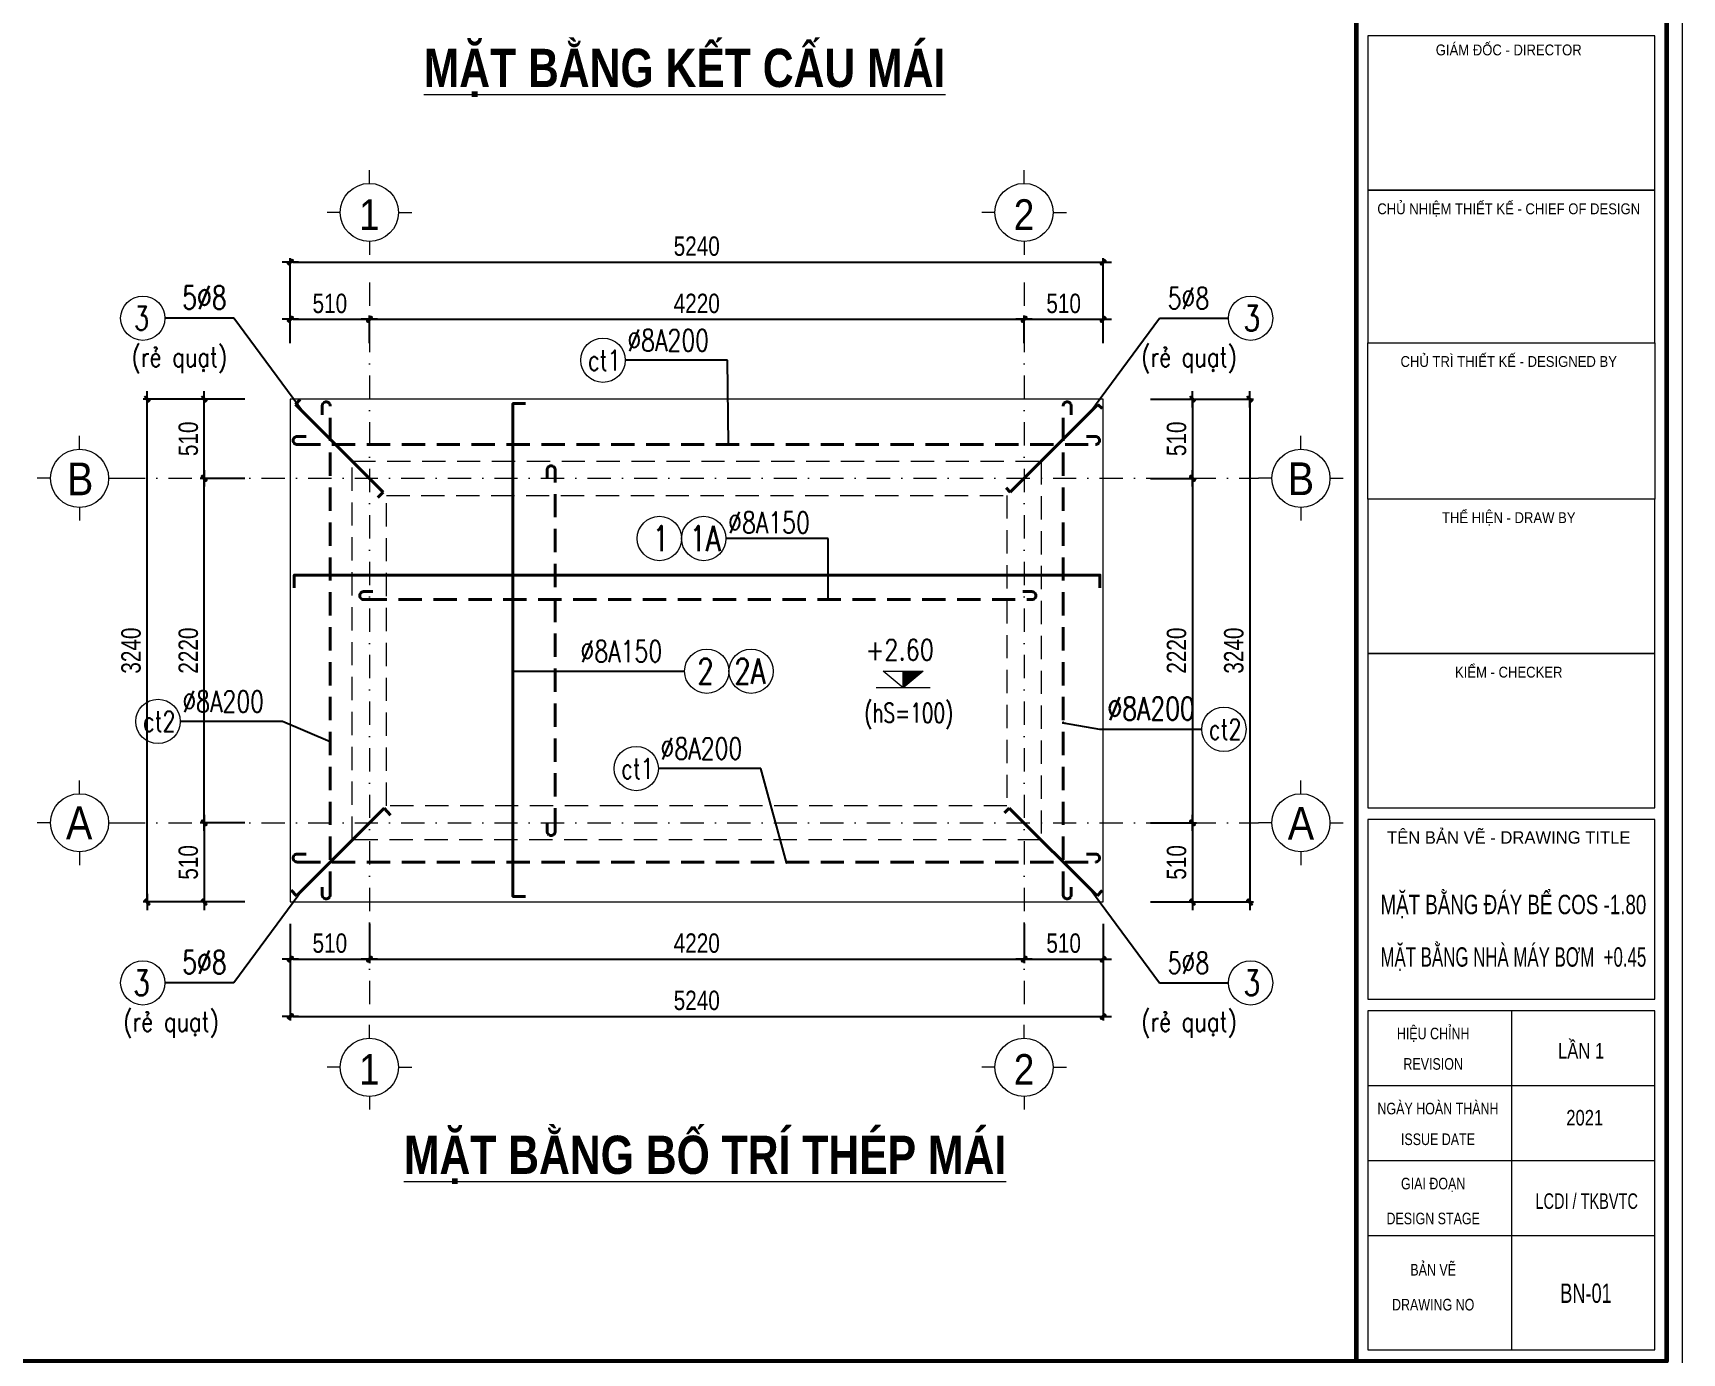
# Model space of a CAD drawing. Header units: millimetres. Extents: x 3320094 to 3411034, y 113561 to 144305.
# Drawn here: x 3330464 to 3341094, y 128565 to 137072 of the extents above; entities that cross this region are included whole.
import ezdxf
from ezdxf.enums import TextEntityAlignment as Align

# ---------------------------------------------------------------- set-up
doc = ezdxf.new("R2010")
doc.units = ezdxf.units.MM
doc.header["$LTSCALE"] = 600
doc.header["$MEASUREMENT"] = 0
doc.header["$PDMODE"] = 32
for name, pattern in [('DASHDOT', [1, 0.5, -0.25, 0, -0.25]), ('DASHED2', [0.375, 0.25, -0.125]), ('HIDDEN', [0.375, 0.25, -0.125])]:
    doc.linetypes.add(name, pattern=pattern)
doc.layers.get('0').update_dxf_attribs({"lineweight": 0})
doc.layers.get('Defpoints').update_dxf_attribs({"lineweight": 0})
doc.layers.add('DIM', color=1, linetype='Continuous')
for name, color, linetype, lineweight in [('Khungten_LCDI', 7, 'Continuous', 5), ('LC Dim', 8, 'Continuous', 18), ('LC Hatch', 252, 'Continuous', 9), ('LC ISO', 153, 'Continuous', 13), ('LC MANH DUT', 35, 'HIDDEN', 5), ('LC Net dam2', 6, 'Continuous', 40), ('LC Net manh', 239, 'Continuous', 5), ('LC Net thay', 7, 'Continuous', 25), ('LC Net truc', 79, 'DASHDOT', 13), ('LC Text1', 3, 'Continuous', 20), ('LC Text2', 7, 'Continuous', 18), ('thay1', 63, 'Continuous', 18)]:
    doc.layers.add(name, color=color, linetype=linetype, lineweight=lineweight)
doc.styles.add('HOATBIF', font='hoatbif.shx', dxfattribs={"width": 0.8})
doc.styles.add('Khungten', font='VHAVAN.TTF', dxfattribs={"width": 0.9, "height": 5000})
doc.styles.add('LC 1', font='VHAVANB.TTF')
doc.styles.add('LC 3', font='vnsimli.shx', dxfattribs={"width": 0.75})
doc.styles.add('LC3', font='VHARIALB.TTF', dxfattribs={"width": 0.8})
doc.styles.add('T1', font='Vnsimli.shx', dxfattribs={"width": 0.8})
doc.styles.add('Title', font='VHBLACK.TTF', dxfattribs={"width": 0.8})
doc.dimstyles.new('1-100(1-50)', dxfattribs={"dimscale": 50, "dimtxt": 2.5, "dimasz": 0.35, "dimexe": 0.5, "dimexo": 0, "dimgap": 0.8, "dimtad": 1, "dimdec": 0, "dimzin": 0, "dimdsep": 46, "dimtxsty": 'HOATBIF', "dimblk1": 'DOT', "dimblk2": 'DOT', "dimsah": 1, "dimcen": -1, "dimdle": 1, "dimclrd": 256, "dimclre": 256, "dimclrt": 4, "dimadec": 3, "dimazin": 2, "dimtfac": 0.333333, "dimtdec": 0, "dimtix": 1, "dimtmove": 2, "dimatfit": 3, "dimldrblk": 'DOT', "dimfxl": 1, "dimtvp": 0.833333, "dimtolj": 1, "dimtzin": 0, "dimarcsym": 0})

# ---------------------------------------------------------------- blocks, each defined once
blk = doc.blocks.new('ha tang Nui Beo')
at = {"layer": 'Defpoints', "lineweight": 0}
blk.add_lwpolyline([(-1200, -14850), (-1200, 14850), (40800, 14850), (40800, -14850)], close=True, dxfattribs=at)
at = {"layer": 'Khungten_LCDI', "color": 5, "lineweight": 60}
blk.add_line((36600, 14650), (36600, -14650), dxfattribs=at)
at = {"layer": 'Khungten_LCDI', "color": 5, "lineweight": 25}
blk.add_line((40600, -14650), (40600, 14650), dxfattribs=at)
at = {"layer": 'Khungten_LCDI', "color": 9, "lineweight": 15}
for p, q in [((38600, -10133), (38600, -14500)), ((40450, -11100), (36750, -11100)), ((40450, -12067), (36750, -12067)), ((40450, -13033), (36750, -13033))]:
    blk.add_line(p, q, dxfattribs=at)
at = {"layer": 'Khungten_LCDI', "color": 5, "lineweight": 60}
blk.add_lwpolyline([(0, -14650), (0, 14650), (40600, 14650), (40600, -14650)], close=True, dxfattribs=at)
at = {"layer": 'Khungten_LCDI', "color": 9, "lineweight": 15}
for points in [[(36750, 446), (40450, 446), (40450, 2437), (36750, 2437)], [(36750, -1522), (40450, -1522), (40450, 446), (36750, 446)], [(36750, -1522), (40450, -1522), (40450, -3535), (36750, -3535)], [(36750, -5526), (40450, -5526), (40450, -3535), (36750, -3535)], [(36750, -7517), (40450, -7517), (40450, -5526), (36750, -5526)], [(36750, -9983), (40450, -9983), (40450, -7667), (36750, -7667)], [(36750, -14500), (40450, -14500), (40450, -10133), (36750, -10133)]]:
    blk.add_lwpolyline(points, close=True, dxfattribs=at)
at = {"color": 7}
for s, height, style, width, p in [('gi¸m ®èc - director', 140, 'Khungten', 0.9, (38566, 2184)), ('chñ nhiÖm thiÕt kÕ - chief of design', 140, 'Khungten', 0.9, (38566, 136)), ('chñ tr× thiÕt kÕ - designed by', 140, 'Khungten', 0.9, (38566, -1832)), ('thÓ hiÖn - draw by', 140, 'Khungten', 0.9, (38566, -3845)), ('kiÓm - checker', 140, 'Khungten', 0.9, (38566, -5836)), ('hiÖu chØnh', 150, 'Khungten', 0.8, (37592, -10499)), ('revision', 150, 'Khungten', 0.8, (37592, -10891)), ('ngµy hoµn thµnh', 150, 'Khungten', 0.8, (37654, -11466)), ('issue date', 150, 'Khungten', 0.8, (37654, -11862)), ('giai ®o¹n', 150, 'Khungten', 0.8, (37592, -12433)), ('lcdi / tkBVTC', 200, 'Title', 0.7, (39571, -12684)), ('design stage', 150, 'Khungten', 0.8, (37592, -12883)), ('b¶n vÏ', 150, 'Khungten', 0.8, (37592, -13544)), ('drawing nO', 150, 'Khungten', 0.8, (37592, -13994))]:
    blk.add_text(s, height=height, dxfattribs=dict(at, style=style, width=width)).set_placement(p, align=Align.CENTER)
at = {"color": 7, "style": 'Khungten'}
blk.add_text('tªn b¶n vÏ - drawing title', height=160, dxfattribs=at).set_placement((38566, -7977), align=Align.CENTER)
at = {"color": 7, "style": 'Khungten', "width": 0.8}
for tag, p in [('REVISION', (39499, -10746)), ('NGAYHT', (39546, -11609))]:
    blk.add_attdef(tag, text='', height=200, dxfattribs=at).set_placement(p, align=Align.CENTER)
at = {"layer": 'LC Text1', "style": 'Title', "width": 3.882085}
for tag, p, p2 in [('TENBANVE1', (36913, -8886), (40339, -8886)), ('TENBANVE2', (36913, -9562), (40339, -9562))]:
    blk.add_attdef(tag, text='', height=250, dxfattribs=at).set_placement(p, p2, align=Align.FIT)
at = {"layer": 'LC Text1', "style": 'Title', "width": 0.7}
blk.add_attdef('SOBANVE', text='', height=250, dxfattribs=at).set_placement((39562, -13896), align=Align.CENTER)
blk = doc.blocks.new('Caodo1')
at = {"layer": 'LC Text1'}
blk.add_hatch(color=4, dxfattribs=at).paths.add_polyline_path([(0, 200), (0, 0), (243, 200)])
at = {"layer": 'LC Text1', "color": 4}
for p, q in [((0, 0), (0, 200)), ((324, 0), (-324, 0))]:
    blk.add_line(p, q, dxfattribs=at)
blk.add_lwpolyline([(-243, 200), (243, 200), (0, 0), (0, 0)], close=True, dxfattribs=at)
at = {"layer": 'LC Text1', "color": 4, "style": 'T1', "width": 0.8}
blk.add_attdef('%%P0,00', text='', height=250, dxfattribs=at).set_placement((-39, 460), align=Align.MIDDLE_CENTER)
blk = doc.blocks.new('DOT')
at = {"layer": 'DIM'}
for p, q in [((-3, 0), (3, 0)), ((-1, -1), (1, 1))]:
    blk.add_line(p, q, dxfattribs=at)
blk.add_lwpolyline([(0.5, 1), (-1, -0.5), (-0.5, -1), (1, 0.5)], close=True, dxfattribs=at)
blk = doc.blocks.new('*D253')
at = {"layer": 'Defpoints', "color": 0, "transparency": 16777216}
for p in [(3331568, 134202), (3331831, 134202), (3331831, 131982)]:
    blk.add_point(p, dxfattribs=at)
at = {"layer": 'LC Hatch', "lineweight": -2, "transparency": 16777216}
for p, q in [((3331831, 134202), (3331543, 134202)), ((3331568, 132000), (3331568, 134185)), ((3331831, 131982), (3331543, 131982))]:
    blk.add_line(p, q, dxfattribs=at)
at = {"layer": 'LC Hatch', "lineweight": -2, "transparency": 16777216, "xscale": 17.5, "yscale": 17.5, "zscale": 17.5}
for p, rotation in [((3331568, 134202), 90), ((3331568, 131982), 270)]:
    blk.add_blockref('DOT', p, dxfattribs=dict(at, rotation=rotation))
at = {"layer": 'LC Hatch', "color": 4, "transparency": 16777216, "insert": (3331466, 133092), "char_height": 125, "attachment_point": 5, "rotation": 90, "style": 'HOATBIF'}
blk.add_mtext('\\A1;2220', dxfattribs=at)
blk = doc.blocks.new('_Dot')
at = {"color": 0, "linetype": 'ByBlock', "lineweight": -2}
blk.add_line((-0.5, 0), (-1, 0), dxfattribs=at)
at = {"color": 0, "linetype": 'ByBlock', "const_width": 0.5}
blk.add_lwpolyline([(-0.25, 0, 1), (0.25, 0, 1)], format="xyb", close=True, dxfattribs=at)
blk = doc.blocks.new('TTRUC')
at = {"layer": 'LC ISO'}
for p, q in [((0, 6.95), (0, 10.13)), ((-6.95, 0), (-10.13, 0)), ((6.95, 0), (10.13, 0)), ((0, -6.95), (0, -10.13))]:
    blk.add_line(p, q, dxfattribs=at)
at = {"layer": 'LC Net manh'}
blk.add_circle((0, 0), 6.95, dxfattribs=at)
blk = doc.blocks.new('*D254')
at = {"layer": 'Defpoints', "color": 0, "transparency": 16777216}
for p in [(3331831, 131982), (3331568, 131472), (3331831, 131472)]:
    blk.add_point(p, dxfattribs=at)
at = {"layer": 'LC Hatch', "lineweight": -2, "transparency": 16777216}
for p, q in [((3331831, 131982), (3331543, 131982)), ((3331568, 131965), (3331568, 131490)), ((3331831, 131472), (3331543, 131472))]:
    blk.add_line(p, q, dxfattribs=at)
at = {"layer": 'LC Hatch', "lineweight": -2, "transparency": 16777216, "xscale": 17.5, "yscale": 17.5, "zscale": 17.5}
for p, rotation in [((3331568, 131982), 90), ((3331568, 131472), 270)]:
    blk.add_blockref('DOT', p, dxfattribs=dict(at, rotation=rotation))
at = {"layer": 'LC Hatch', "color": 4, "transparency": 16777216, "insert": (3331466, 131727), "char_height": 125, "attachment_point": 5, "rotation": 90, "style": 'HOATBIF'}
blk.add_mtext('\\A1;510', dxfattribs=at)
blk = doc.blocks.new('*D255')
at = {"layer": 'Defpoints', "color": 0, "transparency": 16777216}
for p in [(3331568, 134712), (3331831, 134712), (3331831, 134202)]:
    blk.add_point(p, dxfattribs=at)
at = {"layer": 'LC Hatch', "lineweight": -2, "transparency": 16777216}
for p, q in [((3331831, 134712), (3331543, 134712)), ((3331568, 134220), (3331568, 134695)), ((3331831, 134202), (3331543, 134202))]:
    blk.add_line(p, q, dxfattribs=at)
at = {"layer": 'LC Hatch', "lineweight": -2, "transparency": 16777216, "xscale": 17.5, "yscale": 17.5, "zscale": 17.5}
for p, rotation in [((3331568, 134712), 90), ((3331568, 134202), 270)]:
    blk.add_blockref('DOT', p, dxfattribs=dict(at, rotation=rotation))
at = {"layer": 'LC Hatch', "color": 4, "transparency": 16777216, "insert": (3331466, 134457), "char_height": 125, "attachment_point": 5, "rotation": 90, "style": 'HOATBIF'}
blk.add_mtext('\\A1;510', dxfattribs=at)
blk = doc.blocks.new('*D240')
at = {"layer": 'Defpoints', "color": 0, "transparency": 16777216}
for p in [(3331200, 134712), (3331831, 134712), (3331831, 131472)]:
    blk.add_point(p, dxfattribs=at)
at = {"layer": 'LC Hatch', "lineweight": -2, "transparency": 16777216}
for p, q in [((3331831, 134712), (3331175, 134712)), ((3331200, 131490), (3331200, 134695)), ((3331831, 131472), (3331175, 131472))]:
    blk.add_line(p, q, dxfattribs=at)
at = {"layer": 'LC Hatch', "lineweight": -2, "transparency": 16777216, "xscale": 17.5, "yscale": 17.5, "zscale": 17.5}
for p, rotation in [((3331200, 134712), 90), ((3331200, 131472), 270)]:
    blk.add_blockref('DOT', p, dxfattribs=dict(at, rotation=rotation))
at = {"layer": 'LC Hatch', "color": 4, "transparency": 16777216, "insert": (3331097, 133092), "char_height": 125, "attachment_point": 5, "rotation": 90, "style": 'HOATBIF'}
blk.add_mtext('\\A1;3240', dxfattribs=at)
blk = doc.blocks.new('*D241')
at = {"layer": 'Defpoints', "color": 0, "transparency": 16777216}
for p in [(3332633, 135227), (3332123, 135074), (3332633, 135074)]:
    blk.add_point(p, dxfattribs=at)
at = {"layer": 'LC Hatch', "lineweight": -2, "transparency": 16777216}
for p, q in [((3332123, 135074), (3332123, 135252)), ((3332140, 135227), (3332615, 135227)), ((3332633, 135074), (3332633, 135252))]:
    blk.add_line(p, q, dxfattribs=at)
at = {"layer": 'LC Hatch', "lineweight": -2, "transparency": 16777216, "xscale": 17.5, "yscale": 17.5, "zscale": 17.5, "rotation": 180}
blk.add_blockref('DOT', (3332123, 135227), dxfattribs=at)
at = {"layer": 'LC Hatch', "lineweight": -2, "transparency": 16777216, "xscale": 17.5, "yscale": 17.5, "zscale": 17.5}
blk.add_blockref('DOT', (3332633, 135227), dxfattribs=at)
at = {"layer": 'LC Hatch', "color": 4, "transparency": 16777216, "insert": (3332378, 135329), "char_height": 125, "attachment_point": 5, "style": 'HOATBIF'}
blk.add_mtext('\\A1;510', dxfattribs=at)
blk = doc.blocks.new('*D242')
at = {"layer": 'Defpoints', "color": 0, "transparency": 16777216}
for p in [(3336853, 135227), (3332633, 135074), (3336853, 135074)]:
    blk.add_point(p, dxfattribs=at)
at = {"layer": 'LC Hatch', "lineweight": -2, "transparency": 16777216}
for p, q in [((3332633, 135074), (3332633, 135252)), ((3332650, 135227), (3336835, 135227)), ((3336853, 135074), (3336853, 135252))]:
    blk.add_line(p, q, dxfattribs=at)
at = {"layer": 'LC Hatch', "lineweight": -2, "transparency": 16777216, "xscale": 17.5, "yscale": 17.5, "zscale": 17.5, "rotation": 180}
blk.add_blockref('DOT', (3332633, 135227), dxfattribs=at)
at = {"layer": 'LC Hatch', "lineweight": -2, "transparency": 16777216, "xscale": 17.5, "yscale": 17.5, "zscale": 17.5}
blk.add_blockref('DOT', (3336853, 135227), dxfattribs=at)
at = {"layer": 'LC Hatch', "color": 4, "transparency": 16777216, "insert": (3334743, 135329), "char_height": 125, "attachment_point": 5, "style": 'HOATBIF'}
blk.add_mtext('\\A1;4220', dxfattribs=at)
blk = doc.blocks.new('*D243')
at = {"layer": 'Defpoints', "color": 0, "transparency": 16777216}
for p in [(3337363, 135227), (3336853, 135074), (3337363, 135074)]:
    blk.add_point(p, dxfattribs=at)
at = {"layer": 'LC Hatch', "lineweight": -2, "transparency": 16777216}
for p, q in [((3336853, 135074), (3336853, 135252)), ((3336870, 135227), (3337345, 135227)), ((3337363, 135074), (3337363, 135252))]:
    blk.add_line(p, q, dxfattribs=at)
at = {"layer": 'LC Hatch', "lineweight": -2, "transparency": 16777216, "xscale": 17.5, "yscale": 17.5, "zscale": 17.5, "rotation": 180}
blk.add_blockref('DOT', (3336853, 135227), dxfattribs=at)
at = {"layer": 'LC Hatch', "lineweight": -2, "transparency": 16777216, "xscale": 17.5, "yscale": 17.5, "zscale": 17.5}
blk.add_blockref('DOT', (3337363, 135227), dxfattribs=at)
at = {"layer": 'LC Hatch', "color": 4, "transparency": 16777216, "insert": (3337108, 135329), "char_height": 125, "attachment_point": 5, "style": 'HOATBIF'}
blk.add_mtext('\\A1;510', dxfattribs=at)
blk = doc.blocks.new('*D244')
at = {"layer": 'Defpoints', "color": 0, "transparency": 16777216}
for p in [(3337363, 135596), (3332123, 135074), (3337363, 135074)]:
    blk.add_point(p, dxfattribs=at)
at = {"layer": 'LC Hatch', "lineweight": -2, "transparency": 16777216}
for p, q in [((3332123, 135074), (3332123, 135621)), ((3332140, 135596), (3337345, 135596)), ((3337363, 135074), (3337363, 135621))]:
    blk.add_line(p, q, dxfattribs=at)
at = {"layer": 'LC Hatch', "lineweight": -2, "transparency": 16777216, "xscale": 17.5, "yscale": 17.5, "zscale": 17.5, "rotation": 180}
blk.add_blockref('DOT', (3332123, 135596), dxfattribs=at)
at = {"layer": 'LC Hatch', "lineweight": -2, "transparency": 16777216, "xscale": 17.5, "yscale": 17.5, "zscale": 17.5}
blk.add_blockref('DOT', (3337363, 135596), dxfattribs=at)
at = {"layer": 'LC Hatch', "color": 4, "transparency": 16777216, "insert": (3334743, 135698), "char_height": 125, "attachment_point": 5, "style": 'HOATBIF'}
blk.add_mtext('\\A1;5240', dxfattribs=at)
blk = doc.blocks.new('*D245')
at = {"layer": 'Defpoints', "color": 0, "transparency": 16777216}
for p in [(3337668, 134712), (3337668, 134202), (3337939, 134202)]:
    blk.add_point(p, dxfattribs=at)
at = {"layer": 'LC Hatch', "lineweight": -2, "transparency": 16777216}
for p, q in [((3337668, 134712), (3337964, 134712)), ((3337939, 134695), (3337939, 134220)), ((3337668, 134202), (3337964, 134202))]:
    blk.add_line(p, q, dxfattribs=at)
at = {"layer": 'LC Hatch', "lineweight": -2, "transparency": 16777216, "xscale": 17.5, "yscale": 17.5, "zscale": 17.5}
for p, rotation in [((3337939, 134712), 90), ((3337939, 134202), 270)]:
    blk.add_blockref('DOT', p, dxfattribs=dict(at, rotation=rotation))
at = {"layer": 'LC Hatch', "color": 4, "transparency": 16777216, "insert": (3337836, 134457), "char_height": 125, "attachment_point": 5, "rotation": 90, "style": 'HOATBIF'}
blk.add_mtext('\\A1;510', dxfattribs=at)
blk = doc.blocks.new('*D246')
at = {"layer": 'Defpoints', "color": 0, "transparency": 16777216}
for p in [(3337668, 134202), (3337668, 131982), (3337939, 131982)]:
    blk.add_point(p, dxfattribs=at)
at = {"layer": 'LC Hatch', "lineweight": -2, "transparency": 16777216}
for p, q in [((3337668, 134202), (3337964, 134202)), ((3337939, 134185), (3337939, 132000)), ((3337668, 131982), (3337964, 131982))]:
    blk.add_line(p, q, dxfattribs=at)
at = {"layer": 'LC Hatch', "lineweight": -2, "transparency": 16777216, "xscale": 17.5, "yscale": 17.5, "zscale": 17.5}
for p, rotation in [((3337939, 134202), 90), ((3337939, 131982), 270)]:
    blk.add_blockref('DOT', p, dxfattribs=dict(at, rotation=rotation))
at = {"layer": 'LC Hatch', "color": 4, "transparency": 16777216, "insert": (3337836, 133092), "char_height": 125, "attachment_point": 5, "rotation": 90, "style": 'HOATBIF'}
blk.add_mtext('\\A1;2220', dxfattribs=at)
blk = doc.blocks.new('*D247')
at = {"layer": 'Defpoints', "color": 0, "transparency": 16777216}
for p in [(3337668, 131982), (3337668, 131472), (3337939, 131472)]:
    blk.add_point(p, dxfattribs=at)
at = {"layer": 'LC Hatch', "lineweight": -2, "transparency": 16777216}
for p, q in [((3337668, 131982), (3337964, 131982)), ((3337939, 131965), (3337939, 131490)), ((3337668, 131472), (3337964, 131472))]:
    blk.add_line(p, q, dxfattribs=at)
at = {"layer": 'LC Hatch', "lineweight": -2, "transparency": 16777216, "xscale": 17.5, "yscale": 17.5, "zscale": 17.5}
for p, rotation in [((3337939, 131982), 90), ((3337939, 131472), 270)]:
    blk.add_blockref('DOT', p, dxfattribs=dict(at, rotation=rotation))
at = {"layer": 'LC Hatch', "color": 4, "transparency": 16777216, "insert": (3337836, 131727), "char_height": 125, "attachment_point": 5, "rotation": 90, "style": 'HOATBIF'}
blk.add_mtext('\\A1;510', dxfattribs=at)
blk = doc.blocks.new('*D248')
at = {"layer": 'Defpoints', "color": 0, "transparency": 16777216}
for p in [(3337668, 134712), (3337668, 131472), (3338307, 131472)]:
    blk.add_point(p, dxfattribs=at)
at = {"layer": 'LC Hatch', "lineweight": -2, "transparency": 16777216}
for p, q in [((3337668, 134712), (3338332, 134712)), ((3338307, 134695), (3338307, 131490)), ((3337668, 131472), (3338332, 131472))]:
    blk.add_line(p, q, dxfattribs=at)
at = {"layer": 'LC Hatch', "lineweight": -2, "transparency": 16777216, "xscale": 17.5, "yscale": 17.5, "zscale": 17.5}
for p, rotation in [((3338307, 134712), 90), ((3338307, 131472), 270)]:
    blk.add_blockref('DOT', p, dxfattribs=dict(at, rotation=rotation))
at = {"layer": 'LC Hatch', "color": 4, "transparency": 16777216, "insert": (3338205, 133092), "char_height": 125, "attachment_point": 5, "rotation": 90, "style": 'HOATBIF'}
blk.add_mtext('\\A1;3240', dxfattribs=at)
blk = doc.blocks.new('*D249')
at = {"layer": 'Defpoints', "color": 0, "transparency": 16777216}
for p in [(3332123, 131332), (3332633, 131332), (3332633, 131103)]:
    blk.add_point(p, dxfattribs=at)
at = {"layer": 'LC Hatch', "lineweight": -2, "transparency": 16777216}
for p, q in [((3332123, 131332), (3332123, 131078)), ((3332633, 131332), (3332633, 131078)), ((3332140, 131103), (3332615, 131103))]:
    blk.add_line(p, q, dxfattribs=at)
at = {"layer": 'LC Hatch', "lineweight": -2, "transparency": 16777216, "xscale": 17.5, "yscale": 17.5, "zscale": 17.5, "rotation": 180}
blk.add_blockref('DOT', (3332123, 131103), dxfattribs=at)
at = {"layer": 'LC Hatch', "lineweight": -2, "transparency": 16777216, "xscale": 17.5, "yscale": 17.5, "zscale": 17.5}
blk.add_blockref('DOT', (3332633, 131103), dxfattribs=at)
at = {"layer": 'LC Hatch', "color": 4, "transparency": 16777216, "insert": (3332378, 131206), "char_height": 125, "attachment_point": 5, "style": 'HOATBIF'}
blk.add_mtext('\\A1;510', dxfattribs=at)
blk = doc.blocks.new('*D250')
at = {"layer": 'Defpoints', "color": 0, "transparency": 16777216}
for p in [(3332633, 131332), (3336853, 131332), (3336853, 131103)]:
    blk.add_point(p, dxfattribs=at)
at = {"layer": 'LC Hatch', "lineweight": -2, "transparency": 16777216}
for p, q in [((3332633, 131332), (3332633, 131078)), ((3336853, 131332), (3336853, 131078)), ((3332650, 131103), (3336835, 131103))]:
    blk.add_line(p, q, dxfattribs=at)
at = {"layer": 'LC Hatch', "lineweight": -2, "transparency": 16777216, "xscale": 17.5, "yscale": 17.5, "zscale": 17.5, "rotation": 180}
blk.add_blockref('DOT', (3332633, 131103), dxfattribs=at)
at = {"layer": 'LC Hatch', "lineweight": -2, "transparency": 16777216, "xscale": 17.5, "yscale": 17.5, "zscale": 17.5}
blk.add_blockref('DOT', (3336853, 131103), dxfattribs=at)
at = {"layer": 'LC Hatch', "color": 4, "transparency": 16777216, "insert": (3334743, 131206), "char_height": 125, "attachment_point": 5, "style": 'HOATBIF'}
blk.add_mtext('\\A1;4220', dxfattribs=at)
blk = doc.blocks.new('*D251')
at = {"layer": 'Defpoints', "color": 0, "transparency": 16777216}
for p in [(3336853, 131332), (3337363, 131332), (3337363, 131103)]:
    blk.add_point(p, dxfattribs=at)
at = {"layer": 'LC Hatch', "lineweight": -2, "transparency": 16777216}
for p, q in [((3336853, 131332), (3336853, 131078)), ((3337363, 131332), (3337363, 131078)), ((3336870, 131103), (3337345, 131103))]:
    blk.add_line(p, q, dxfattribs=at)
at = {"layer": 'LC Hatch', "lineweight": -2, "transparency": 16777216, "xscale": 17.5, "yscale": 17.5, "zscale": 17.5, "rotation": 180}
blk.add_blockref('DOT', (3336853, 131103), dxfattribs=at)
at = {"layer": 'LC Hatch', "lineweight": -2, "transparency": 16777216, "xscale": 17.5, "yscale": 17.5, "zscale": 17.5}
blk.add_blockref('DOT', (3337363, 131103), dxfattribs=at)
at = {"layer": 'LC Hatch', "color": 4, "transparency": 16777216, "insert": (3337108, 131206), "char_height": 125, "attachment_point": 5, "style": 'HOATBIF'}
blk.add_mtext('\\A1;510', dxfattribs=at)
blk = doc.blocks.new('*D252')
at = {"layer": 'Defpoints', "color": 0, "transparency": 16777216}
for p in [(3332123, 131332), (3337363, 131332), (3337363, 130734)]:
    blk.add_point(p, dxfattribs=at)
at = {"layer": 'LC Hatch', "lineweight": -2, "transparency": 16777216}
for p, q in [((3332123, 131332), (3332123, 130709)), ((3337363, 131332), (3337363, 130709)), ((3332140, 130734), (3337345, 130734))]:
    blk.add_line(p, q, dxfattribs=at)
at = {"layer": 'LC Hatch', "lineweight": -2, "transparency": 16777216, "xscale": 17.5, "yscale": 17.5, "zscale": 17.5, "rotation": 180}
blk.add_blockref('DOT', (3332123, 130734), dxfattribs=at)
at = {"layer": 'LC Hatch', "lineweight": -2, "transparency": 16777216, "xscale": 17.5, "yscale": 17.5, "zscale": 17.5}
blk.add_blockref('DOT', (3337363, 130734), dxfattribs=at)
at = {"layer": 'LC Hatch', "color": 4, "transparency": 16777216, "insert": (3334743, 130837), "char_height": 125, "attachment_point": 5, "style": 'HOATBIF'}
blk.add_mtext('\\A1;5240', dxfattribs=at)
blk = doc.blocks.new('TIEUDE1')
at = {"layer": 'LC Text2', "color": 7, "style": 'LC 1'}
blk.add_attdef('TIªU§Ò', text='', height=5, dxfattribs=at).set_placement((0, 0), align=Align.BOTTOM_CENTER)
blk.add_attdef('TL', text='', height=3, dxfattribs=at).set_placement((0, -2), align=Align.TOP_CENTER)

msp = doc.modelspace()

# ---------------------------------------------------------------- linework, layer by layer
at = {"layer": 'LC MANH DUT'}
for points in [[(3336962.6, 131872.4), (3332522.6, 131872.4), (3332522.6, 134312.4), (3336962.6, 134312.4)], [(3332742.6, 132092.4), (3332742.6, 134092.4), (3336742.6, 134092.4), (3336742.6, 132092.4)]]:
    msp.add_lwpolyline(points, close=True, dxfattribs=at)
at = {"layer": 'LC Net dam2', "ltscale": 2}
for p, q in [((3332187, 134709.5), (3332156.2, 134678.8)), ((3332156.2, 134678.8), (3332721.5, 134113.6)), ((3337329, 134678.8), (3336763.7, 134113.6)), ((3337329, 134678.8), (3337356, 134651.6)), ((3332687.7, 134079.8), (3332721.3, 134113.8)), ((3336763.7, 134113.6), (3336736.7, 134141.8)), ((3332727.5, 132077.3), (3332162.2, 131512.1)), ((3332727.5, 132077.3), (3332768.5, 132031.1)), ((3336757.7, 132077.3), (3336726, 132046.6)), ((3336757.7, 132077.3), (3337323, 131512.1)), ((3332162.2, 131512.1), (3332129, 131547)), ((3337323, 131512.1), (3337355.5, 131546))]:
    msp.add_line(p, q, dxfattribs=at)
at = {"layer": 'LC Net dam2', "linetype": 'DASHED2'}
for points in [[(3332328.8, 131566.9), (3332328.8, 131518.1, 1), (3332380.2, 131518.1), (3332380.2, 134669.4, 1), (3332328.8, 134669.4), (3332328.8, 134610.6)], [(3337156.4, 131566.9), (3337156.4, 131518.1, -1), (3337105, 131518.1), (3337105, 134669.4, -1), (3337156.4, 134669.4), (3337156.4, 134610.6)], [(3332225.6, 134471.9), (3332166.8, 134471.9, 1), (3332166.8, 134420.5), (3337313.6, 134420.5, 1), (3337313.6, 134471.9), (3337254.9, 134471.9)], [(3333778.7, 131975.1), (3333778.7, 131926.2, 1), (3333830.1, 131926.2), (3333830.1, 134257.3, 1), (3333778.7, 134257.3), (3333778.7, 134198.5)], [(3332655, 133472), (3332596.2, 133472, 1), (3332596.2, 133420.6), (3336903.4, 133420.6, 1), (3336903.4, 133472), (3336844.6, 133472)], [(3332225.6, 131780.8), (3332166.8, 131780.8, 1), (3332166.8, 131729.5), (3337313.6, 131729.5, 1), (3337313.6, 131780.8), (3337254.9, 131780.8)]]:
    msp.add_lwpolyline(points, format="xyb", dxfattribs=at)
at = {"layer": 'LC Net dam2', "ltscale": 2}
for points in [[(3333639.3, 131508), (3333557.9, 131508), (3333557.9, 134684.1), (3333639.3, 134684.1)], [(3332148.7, 133496.9), (3332148.7, 133578.3), (3337341.3, 133578.3), (3337341.3, 133496.9)]]:
    msp.add_lwpolyline(points, dxfattribs=at)
at = {"layer": 'LC Net truc', "ltscale": 0.5}
for p, q in [((3332632.6, 135464.5), (3332632.6, 130688.9)), ((3336852.6, 135464.5), (3336852.6, 130688.9)), ((3331037.6, 134202.4), (3338364.6, 134202.4)), ((3331037.6, 131982.4), (3338364.6, 131982.4))]:
    msp.add_line(p, q, dxfattribs=at)
at = {"layer": 'LC Text2', "ltscale": 100}
for centre in [(3331172.4, 135234.2), (3338312.8, 135234.2), (3334138.6, 134963.4), (3334502.2, 133814.6), (3334788.2, 133814.6), (3334807.4, 132959.2), (3335093.4, 132959.2), (3331270.4, 132635.6), (3338140.8, 132585), (3334352.8, 132331.9), (3331172.4, 130950.7), (3338312.8, 130950.7)]:
    msp.add_circle(centre, 143, dxfattribs=at)
at = {"layer": 'thay1', "ltscale": 2}
msp.add_lwpolyline([(3332122.6, 134712.4), (3332122.6, 131472.4), (3337362.6, 131472.4), (3337362.6, 134712.4)], close=True, dxfattribs=at)

# ---------------------------------------------------------------- block references
at = {"layer": 'LC ISO', "xscale": 26.9369259950472, "yscale": 26.93692599504902, "zscale": 26.93692599504913}
for p in [(3332632.6, 135915.9), (3336852.6, 135915.9), (3330764.7, 134202.4), (3338637.5, 134202.4), (3330764.7, 131982.4), (3338637.5, 131982.4), (3332632.6, 130406.5), (3336852.6, 130406.5)]:
    msp.add_blockref('TTRUC', p, dxfattribs=at)
at = {"layer": 'LC Net thay'}
ref = msp.add_blockref('ha tang Nui Beo', (3320693.8, 135836.2), dxfattribs=dict(at, xscale=0.4999999870320533, yscale=0.499999987033499, zscale=0.499999987033499))
ref.add_attrib('TENBANVE2', 'mÆt b»ng nhµ m¸y b¬m  +0.45', dxfattribs={"layer": 'LC Text1', "height": 125, "style": 'Title', "width": 0.54106}).set_placement((3339150.1, 131055), (3340863.4, 131055), align=Align.FIT)
ref.add_attrib('NGAYHT', '2021', dxfattribs={"layer": 'LC Text1', "height": 100, "style": 'Khungten', "width": 0.8}).set_placement((3340466.8, 130031.5), align=Align.CENTER)
ref.add_attrib('REVISION', 'lÇn 1', dxfattribs={"layer": 'LC Text1', "height": 100, "style": 'Khungten', "width": 0.8}).set_placement((3340443.2, 130463.1), align=Align.CENTER)
ref.add_attrib('SOBANVE', 'BN-01', dxfattribs={"layer": 'LC Text1', "height": 125, "style": 'Title', "width": 0.7}).set_placement((3340474.8, 128888.1), align=Align.CENTER)
ref.add_attrib('TENBANVE1', 'mÆt b»ng ®¸y bÓ cos -1.80', dxfattribs={"layer": 'LC Text1', "height": 125, "style": 'Title', "width": 0.611185}).set_placement((3339150.1, 131393.3), (3340863.4, 131393.3), align=Align.FIT)
at = {"layer": 'LC Text1'}
ref = msp.add_blockref('Caodo1', (3336073.4, 132851.9), dxfattribs=dict(at, xscale=0.5345454406851786, yscale=0.5345454406829049, zscale=0.5345454406828181))
ref.add_attrib('%%P0,00', '+2.60', dxfattribs={"layer": 'LC Text2', "height": 133.64, "style": 'T1', "width": 0.8}).set_placement((3336052.5, 133097.5), align=Align.MIDDLE_CENTER)
at = {"layer": 'LC Text2'}
ref = msp.add_blockref('TIEUDE1', (3334664, 136650.5), dxfattribs=dict(at, xscale=49.99999740642204, yscale=49.99999740642204, zscale=49.99999740642038))
ref.add_attrib('TIªU§Ò', '%%UmÆt b»ng kÕt cÊu m¸i', dxfattribs={"color": 7, "height": 246.221, "style": 'LC3', "width": 0.8}).set_placement((3334664, 136650.5), align=Align.BOTTOM_CENTER)
ref = msp.add_blockref('TIEUDE1', (3334796.5, 129645.5), dxfattribs=dict(at, xscale=49.99999740642204, yscale=49.99999740642204, zscale=49.99999740642038))
ref.add_attrib('TIªU§Ò', '%%UmÆt b»ng bè trÝ thÐp m¸i', dxfattribs={"color": 7, "height": 246.221, "style": 'LC3', "width": 0.8}).set_placement((3334796.5, 129645.5), align=Align.BOTTOM_CENTER)

# ---------------------------------------------------------------- texts
at = {"layer": 'LC Text1', "ltscale": 0.2, "style": 'LC 1', "width": 0.9}
for s, height, p in [('1', 197.3, (3332632.6, 135744.3)), ('2', 197.3, (3336852.6, 135744.3)), ('b', 210.9, (3330768.8, 134029.9)), ('b', 210.9, (3338637.5, 134030.8)), ('a', 210.9, (3330762.3, 131813.4)), ('a', 210.9, (3338637.5, 131810.8)), ('1', 197.3, (3332632.6, 130234.9)), ('2', 197.3, (3336852.6, 130234.9))]:
    msp.add_text(s, height=height, dxfattribs=at).set_placement(p, align=Align.BOTTOM_CENTER)
at = {"layer": 'LC Text1', "color": 3, "style": 'LC 3', "width": 0.8}
for p in [(3331099.6, 134921.6), (3337607.1, 134921.6), (3331045.8, 130638.1), (3337607.1, 130638.1)]:
    msp.add_text('(rÎ qu¹t)', height=125, dxfattribs=at).set_placement(p)
at = {"layer": 'LC Text1', "color": 3, "style": 'LC 3', "width": 0.7}
msp.add_text('(hS=100)', height=125, rotation=359.95192, dxfattribs=at).set_placement((3335822.4, 132628.4))
at = {"layer": 'LC Text2', "linetype": 'ByBlock', "style": 'LC 3', "width": 0.75}
for s, height, p in [('5%%C8', 148.48, (3331426.1, 135293.5)), ('5%%C8', 138.89, (3337778.1, 135293.5)), ('%%C8A200', 138.89, (3334295.4, 135022.7)), ('%%C8A150', 138.89, (3334945, 133848)), ('%%C8A150', 138.89, (3333993.1, 133018.5)), ('%%C8A200', 138.89, (3331427.2, 132694.9)), ('%%C8A200', 148.48, (3337390.1, 132644.3)), ('%%C8A200', 138.89, (3334509.6, 132391.2)), ('5%%C8', 148.48, (3331426.1, 131009.9)), ('5%%C8', 138.89, (3337778.1, 131009.9))]:
    msp.add_text(s, height=height, dxfattribs=at).set_placement(p)
at = {"layer": 'LC Text2', "ltscale": 100, "style": 'LC 3', "width": 0.75}
for s, height, p in [('3', 163.3, (3338320.8, 135234.2)), ('3', 152.8, (3331164.4, 135234.2)), ('ct1', 130.67, (3334146.7, 134963.4)), ('1', 163.3, (3334510.3, 133814.6)), ('1A', 163.33, (3334796.3, 133814.6)), ('2', 163.3, (3334799.3, 132959.2)), ('2A', 163.33, (3335085.3, 132959.2)), ('ct2', 130.67, (3331278.4, 132635.6)), ('ct2', 130.67, (3338148.9, 132585)), ('ct1', 130.67, (3334360.9, 132331.9)), ('3', 163.3, (3331164.4, 130950.7)), ('3', 163.3, (3338320.8, 130950.7))]:
    msp.add_text(s, height=height, dxfattribs=at).set_placement(p, align=Align.MIDDLE_CENTER)

# ---------------------------------------------------------------- dimensions: what is measured, and where the dimension line sits
at = {"layer": 'LC Hatch'}
for base, p1, p2, picture, middle in [((3337362.6, 135595.7), (3332122.6, 135073.7), (3337362.6, 135073.7), '*D244', (3334742.6, 135698.2)), ((3332632.6, 135226.9), (3332122.6, 135073.7), (3332632.6, 135073.7), '*D241', (3332377.6, 135329.4)), ((3336852.6, 135226.9), (3332632.6, 135073.7), (3336852.6, 135073.7), '*D242', (3334742.6, 135329.4)), ((3337362.6, 135226.9), (3336852.6, 135073.7), (3337362.6, 135073.7), '*D243', (3337107.6, 135329.4)), ((3332632.6, 131103.2), (3332122.6, 131332.4), (3332632.6, 131332.4), '*D249', (3332377.6, 131205.7)), ((3337362.6, 130734.4), (3332122.6, 131332.4), (3337362.6, 131332.4), '*D252', (3334742.6, 130836.9)), ((3336852.6, 131103.2), (3332632.6, 131332.4), (3336852.6, 131332.4), '*D250', (3334742.6, 131205.7)), ((3337362.6, 131103.2), (3336852.6, 131332.4), (3337362.6, 131332.4), '*D251', (3337107.6, 131205.7))]:
    dim = msp.add_linear_dim(base=base, p1=p1, p2=p2, dimstyle='1-100(1-50)', dxfattribs=at)
    dim.commit()
    dim.dimension.update_dxf_attribs({"geometry": picture, "text_midpoint": middle})
for base, p1, p2, picture, middle in [((3331199.6, 134712.4), (3331830.7, 131472.4), (3331830.7, 134712.4), '*D240', (3331097.1, 133092.4)), ((3331568.4, 134712.4), (3331830.7, 134202.4), (3331830.7, 134712.4), '*D255', (3331465.9, 134457.4)), ((3337938.6, 134202.4), (3337667.9, 134712.4), (3337667.9, 134202.4), '*D245', (3337836.1, 134457.4)), ((3338307.4, 131472.4), (3337667.9, 134712.4), (3337667.9, 131472.4), '*D248', (3338204.9, 133092.4)), ((3331568.4, 134202.4), (3331830.7, 131982.4), (3331830.7, 134202.4), '*D253', (3331465.9, 133092.4)), ((3337938.6, 131982.4), (3337667.9, 134202.4), (3337667.9, 131982.4), '*D246', (3337836.1, 133092.4)), ((3331568.4, 131472.4), (3331830.7, 131982.4), (3331830.7, 131472.4), '*D254', (3331465.9, 131727.4)), ((3337938.6, 131472.4), (3337667.9, 131982.4), (3337667.9, 131472.4), '*D247', (3337836.1, 131727.4))]:
    dim = msp.add_linear_dim(base=base, p1=p1, p2=p2, angle=90, dimstyle='1-100(1-50)', dxfattribs=at)
    dim.commit()
    dim.dimension.update_dxf_attribs({"geometry": picture, "text_midpoint": middle})

# ---------------------------------------------------------------- leaders
at = {"layer": 'LC Dim'}
for points in [[(3334948.2, 134420.5), (3334941, 134963.4), (3334281.6, 134963.4)], [(3335590.6, 133578.3), (3335590.6, 133814.6), (3334931.2, 133814.6)], [(3335590.6, 133420.6), (3335590.6, 133814.6)], [(3333557.9, 132959.2), (3334005.1, 132959.2), (3334664.4, 132959.2)], [(3333830.1, 132959.2), (3334005.1, 132959.2)], [(3332380.2, 132504.6), (3332072.7, 132635.6), (3331413.4, 132635.6)], [(3337105, 132626.8), (3337338.5, 132585), (3337997.8, 132585)], [(3335322.1, 131726.2), (3335155.2, 132331.9), (3334495.8, 132331.9)]]:
    msp.add_leader(points, dimstyle='1-100(1-50)', override={"dimtad": 0}, dxfattribs=at)
at = {"layer": 'LC Hatch'}
for points in [[(3332208.9, 134626.2), (3331758.8, 135234.2), (3331315.4, 135234.2)], [(3337276.3, 134626.2), (3337726.4, 135234.2), (3338169.8, 135234.2)], [(3332208.9, 131558.7), (3331758.8, 130950.7), (3331315.4, 130950.7)], [(3337276.3, 131558.7), (3337726.4, 130950.7), (3338169.8, 130950.7)]]:
    msp.add_leader(points, dimstyle='1-100(1-50)', dxfattribs=at)

doc.saveas('drawing.dxf')
